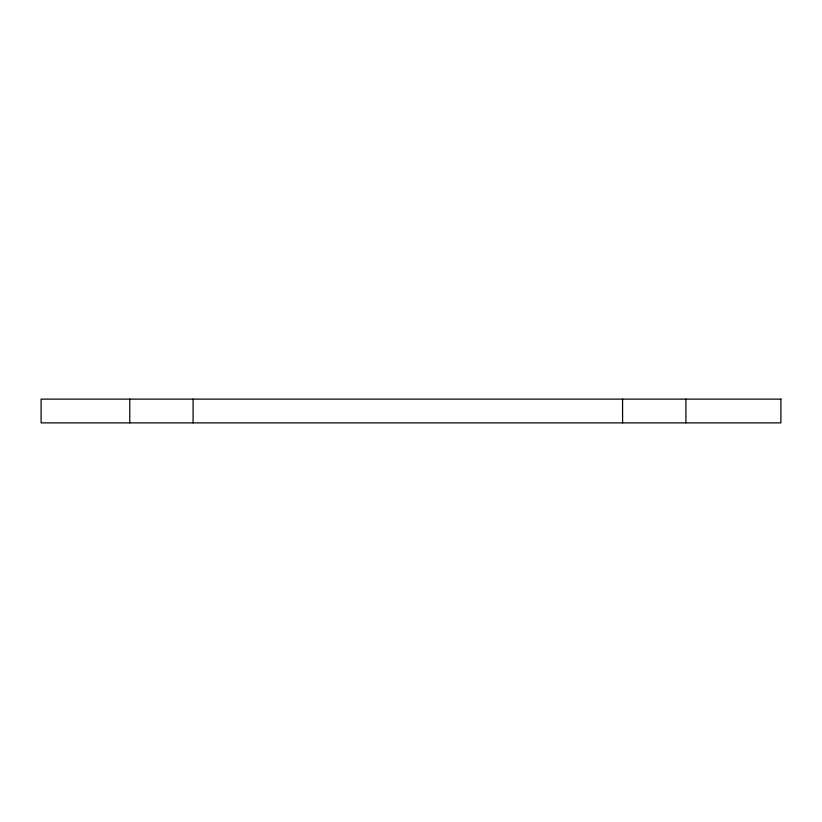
<?xml version="1.0" encoding="UTF-8"?>
<svg xmlns="http://www.w3.org/2000/svg" width="822" height="822" viewBox="0 0 822 822"><rect width="100%" height="100%" fill="white"/><g stroke="black" fill="none" stroke-linecap="round" stroke-linejoin="round"><path stroke-width="1.23" d="M685.908 399.122L685.908 422.878M622.583 399.122L622.583 422.878M193.088 399.122L193.088 422.878M129.763 399.122L129.763 422.878M780.9 399.122L41.1 399.122L41.1 422.878L780.9 422.878L780.9 399.122"/></g></svg>
